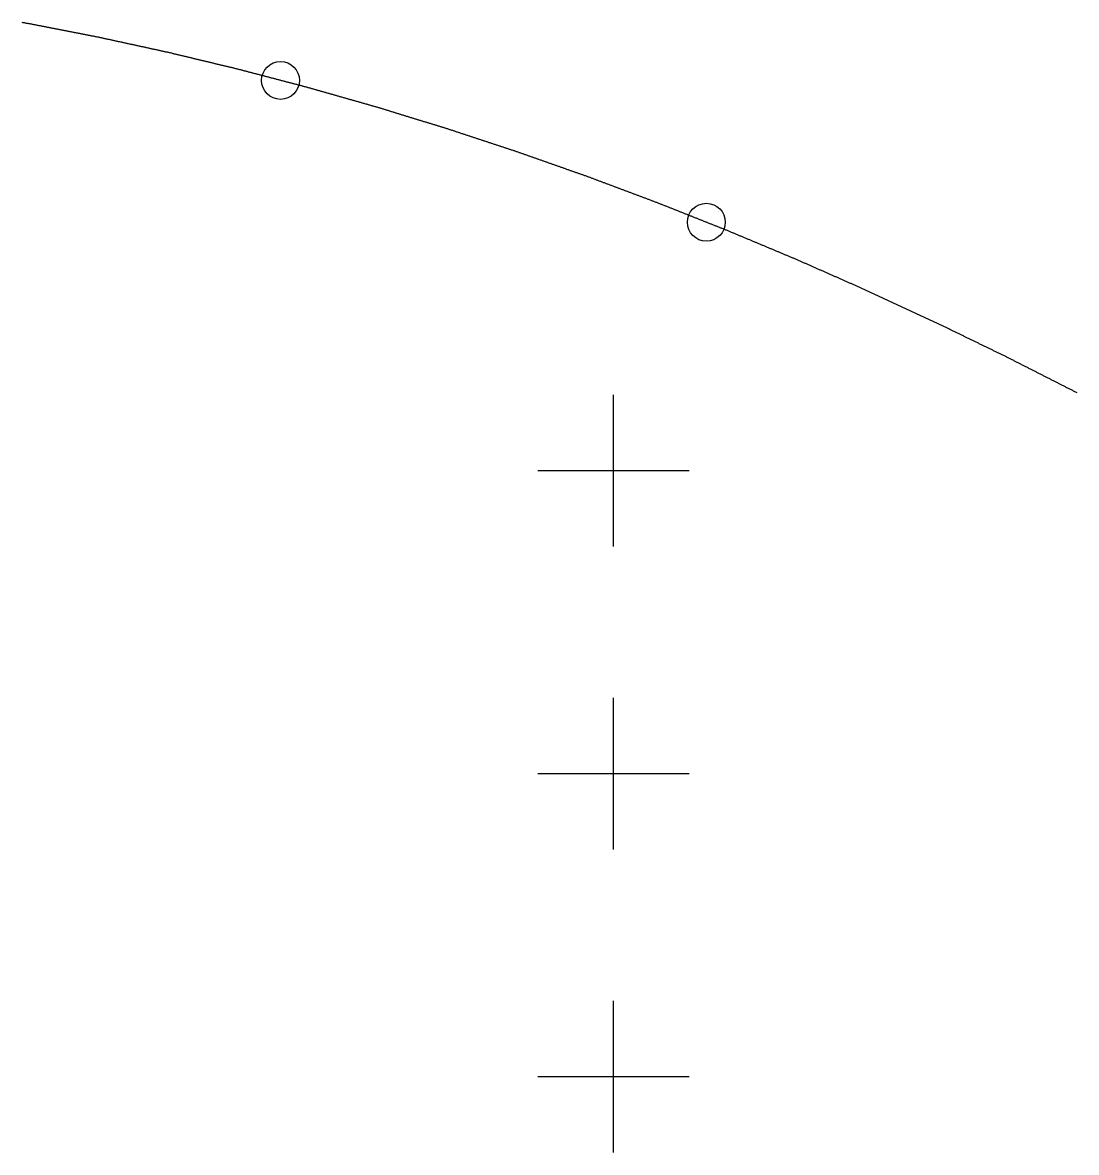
# Model space of a CAD drawing. Extents: x 2 to 292, y 1 to 254.
# Drawn here: x 160.77 to 174.69, y 16.54 to 31.46 of the extents above; entities that cross this region are included whole.
import ezdxf

# ---------------------------------------------------------------- set-up
doc = ezdxf.new("R2010")
doc.units = 0
doc.header["$PDMODE"] = 2
doc.header["$PDSIZE"] = 1
doc.layers.get('0').update_dxf_attribs({"linetype": 'CONTINUOUS'})
doc.layers.add('DRILLING', color=3, linetype='CONTINUOUS')
doc.layers.add('RIB_INDICATION', color=1, linetype='CONTINUOUS')

# ---------------------------------------------------------------- blocks, each defined once
blk = doc.blocks.new('*U107')
at = {"layer": 'DRILLING'}
blk.add_point((0, 0), dxfattribs=at)
blk = doc.blocks.new('*U108')
at = {"layer": 'DRILLING', "color": 0, "linetype": 'BYBLOCK'}
for p in [(0, 0), (4, 0), (8, 0)]:
    blk.add_blockref('*U107', p, dxfattribs=at)

msp = doc.modelspace()

# ---------------------------------------------------------------- linework, layer by layer
msp.add_polyline3d([(174.698, 26.568, 0), (174.688, 26.573, 0), (174.679, 26.5781, 0), (174.669, 26.5829, 0), (174.66, 26.5878, 0), (174.65, 26.5926, 0), (174.641, 26.5974, 0), (174.631, 26.6023, 0), (174.622, 26.6071, 0), (174.612, 26.6119, 0), (174.603, 26.6167, 0), (174.593, 26.6216, 0), (174.583, 26.6264, 0), (174.574, 26.6312, 0), (174.564, 26.6361, 0), (174.555, 26.6409, 0), (174.545, 26.6457, 0), (174.536, 26.6505, 0), (174.526, 26.6554, 0), (174.517, 26.6602, 0), (174.507, 26.665, 0), (174.498, 26.6699, 0), (174.488, 26.6747, 0), (174.479, 26.6795, 0), (174.469, 26.6844, 0), (174.46, 26.6892, 0), (174.45, 26.694, 0), (174.441, 26.6988, 0), (174.431, 26.7037, 0), (174.422, 26.7085, 0), (174.412, 26.7133, 0), (174.403, 26.7182, 0), (174.393, 26.723, 0), (174.384, 26.7278, 0), (174.374, 26.7327, 0), (174.365, 26.7375, 0), (174.355, 26.7423, 0), (174.346, 26.7471, 0), (174.336, 26.752, 0), (174.327, 26.7568, 0), (174.317, 26.7616, 0), (174.308, 26.7665, 0), (174.298, 26.7713, 0), (174.289, 26.7761, 0), (174.279, 26.781, 0), (174.27, 26.7858, 0), (174.26, 26.7906, 0), (174.251, 26.7954, 0), (174.241, 26.8003, 0), (174.232, 26.8051, 0), (174.222, 26.8099, 0), (174.213, 26.8148, 0), (174.203, 26.8196, 0), (174.194, 26.8244, 0), (174.184, 26.8292, 0), (174.175, 26.8341, 0), (174.165, 26.8389, 0), (174.156, 26.8437, 0), (174.146, 26.8486, 0), (174.137, 26.8534, 0), (174.127, 26.8582, 0), (174.118, 26.8631, 0), (174.108, 26.8679, 0), (174.099, 26.8727, 0), (174.089, 26.8775, 0), (174.08, 26.8824, 0), (174.07, 26.8872, 0), (174.061, 26.892, 0), (174.051, 26.8969, 0), (174.041, 26.9017, 0), (174.032, 26.9065, 0), (174.022, 26.9114, 0), (174.013, 26.9162, 0), (174.003, 26.921, 0), (173.994, 26.9258, 0), (173.984, 26.9307, 0), (173.975, 26.9355, 0), (173.965, 26.9403, 0), (173.956, 26.9452, 0), (173.946, 26.95, 0), (173.937, 26.9548, 0), (173.927, 26.9596, 0), (173.918, 26.9645, 0), (173.908, 26.9693, 0), (173.899, 26.9741, 0), (173.889, 26.979, 0), (173.88, 26.9838, 0), (173.87, 26.9886, 0), (173.861, 26.9935, 0), (173.851, 26.9983, 0), (173.842, 27.0031, 0), (173.832, 27.0079, 0), (173.823, 27.0128, 0), (173.813, 27.0176, 0), (173.804, 27.0224, 0), (173.794, 27.0273, 0), (173.785, 27.0321, 0), (173.775, 27.0369, 0), (173.766, 27.0418, 0), (173.756, 27.0466, 0), (173.747, 27.0512, 0), (173.737, 27.0558, 0), (173.728, 27.0605, 0), (173.718, 27.0651, 0), (173.709, 27.0697, 0), (173.699, 27.0743, 0), (173.69, 27.0789, 0), (173.68, 27.0835, 0), (173.671, 27.0882, 0), (173.661, 27.0928, 0), (173.652, 27.0974, 0), (173.642, 27.102, 0), (173.633, 27.1066, 0), (173.623, 27.1112, 0), (173.614, 27.1159, 0), (173.604, 27.1205, 0), (173.595, 27.1251, 0), (173.585, 27.1297, 0), (173.576, 27.1343, 0), (173.566, 27.1389, 0), (173.557, 27.1436, 0), (173.547, 27.1482, 0), (173.538, 27.1528, 0), (173.528, 27.1574, 0), (173.519, 27.162, 0), (173.509, 27.1666, 0), (173.5, 27.1713, 0), (173.49, 27.1759, 0), (173.481, 27.1805, 0), (173.471, 27.1851, 0), (173.461, 27.1897, 0), (173.452, 27.1944, 0), (173.442, 27.199, 0), (173.433, 27.2036, 0), (173.423, 27.2082, 0), (173.414, 27.2128, 0), (173.404, 27.2174, 0), (173.395, 27.2221, 0), (173.385, 27.2267, 0), (173.376, 27.2313, 0), (173.366, 27.2359, 0), (173.357, 27.2405, 0), (173.347, 27.2451, 0), (173.338, 27.2498, 0), (173.328, 27.2544, 0), (173.319, 27.259, 0), (173.309, 27.2636, 0), (173.3, 27.2682, 0), (173.29, 27.2728, 0), (173.281, 27.2775, 0), (173.271, 27.2821, 0), (173.262, 27.2867, 0), (173.252, 27.2913, 0), (173.243, 27.2959, 0), (173.233, 27.3005, 0), (173.224, 27.3052, 0), (173.214, 27.3098, 0), (173.205, 27.3144, 0), (173.195, 27.319, 0), (173.186, 27.3236, 0), (173.176, 27.3282, 0), (173.167, 27.3329, 0), (173.157, 27.3375, 0), (173.148, 27.3421, 0), (173.138, 27.3467, 0), (173.129, 27.3513, 0), (173.119, 27.3559, 0), (173.11, 27.3606, 0), (173.1, 27.3652, 0), (173.091, 27.3698, 0), (173.081, 27.3744, 0), (173.072, 27.379, 0), (173.062, 27.3836, 0), (173.053, 27.3883, 0), (173.043, 27.3929, 0), (173.034, 27.3975, 0), (173.024, 27.4021, 0), (173.015, 27.4067, 0), (173.005, 27.4113, 0), (172.996, 27.416, 0), (172.986, 27.4206, 0), (172.977, 27.4252, 0), (172.967, 27.4298, 0), (172.958, 27.4344, 0), (172.948, 27.439, 0), (172.939, 27.4437, 0), (172.929, 27.4483, 0), (172.92, 27.4529, 0), (172.91, 27.4575, 0), (172.901, 27.4621, 0), (172.891, 27.4667, 0), (172.882, 27.4714, 0), (172.872, 27.476, 0), (172.863, 27.4806, 0), (172.853, 27.4852, 0), (172.844, 27.4898, 0), (172.834, 27.4945, 0), (172.825, 27.4989, 0), (172.815, 27.5033, 0), (172.805, 27.5077, 0), (172.796, 27.5121, 0), (172.786, 27.5165, 0), (172.777, 27.5209, 0), (172.767, 27.5253, 0), (172.758, 27.5297, 0), (172.748, 27.5341, 0), (172.739, 27.5385, 0), (172.729, 27.5429, 0), (172.72, 27.5473, 0), (172.71, 27.5517, 0), (172.701, 27.5561, 0), (172.691, 27.5605, 0), (172.682, 27.565, 0), (172.672, 27.5694, 0), (172.663, 27.5738, 0), (172.653, 27.5782, 0), (172.644, 27.5826, 0), (172.634, 27.587, 0), (172.625, 27.5914, 0), (172.615, 27.5958, 0), (172.606, 27.6002, 0), (172.596, 27.6046, 0), (172.587, 27.609, 0), (172.577, 27.6134, 0), (172.568, 27.6178, 0), (172.558, 27.6222, 0), (172.549, 27.6266, 0), (172.539, 27.631, 0), (172.53, 27.6354, 0), (172.52, 27.6398, 0), (172.511, 27.6442, 0), (172.501, 27.6486, 0), (172.492, 27.653, 0), (172.482, 27.6574, 0), (172.473, 27.6618, 0), (172.463, 27.6662, 0), (172.454, 27.6707, 0), (172.444, 27.6751, 0), (172.435, 27.6795, 0), (172.425, 27.6839, 0), (172.416, 27.6883, 0), (172.406, 27.6927, 0), (172.397, 27.6971, 0), (172.387, 27.7015, 0), (172.378, 27.7059, 0), (172.368, 27.7103, 0), (172.359, 27.7147, 0), (172.349, 27.7191, 0), (172.34, 27.7235, 0), (172.33, 27.7279, 0), (172.321, 27.7323, 0), (172.311, 27.7367, 0), (172.302, 27.7411, 0), (172.292, 27.7455, 0), (172.283, 27.7499, 0), (172.273, 27.7543, 0), (172.264, 27.7587, 0), (172.254, 27.7631, 0), (172.245, 27.7675, 0), (172.235, 27.7719, 0), (172.226, 27.7764, 0), (172.216, 27.7808, 0), (172.207, 27.7852, 0), (172.197, 27.7896, 0), (172.188, 27.794, 0), (172.178, 27.7984, 0), (172.169, 27.8028, 0), (172.159, 27.8072, 0), (172.15, 27.8116, 0), (172.14, 27.816, 0), (172.131, 27.8204, 0), (172.121, 27.8248, 0), (172.112, 27.8292, 0), (172.102, 27.8336, 0), (172.093, 27.838, 0), (172.083, 27.8424, 0), (172.074, 27.8468, 0), (172.064, 27.8512, 0), (172.055, 27.8556, 0), (172.045, 27.86, 0), (172.036, 27.8644, 0), (172.026, 27.8688, 0), (172.017, 27.8732, 0), (172.007, 27.8776, 0), (171.998, 27.8821, 0), (171.988, 27.8865, 0), (171.979, 27.8909, 0), (171.969, 27.8953, 0), (171.96, 27.8997, 0), (171.95, 27.9041, 0), (171.941, 27.9085, 0), (171.931, 27.9129, 0), (171.921, 27.9173, 0), (171.912, 27.9217, 0), (171.902, 27.9259, 0), (171.893, 27.9301, 0), (171.883, 27.9343, 0), (171.874, 27.9385, 0), (171.864, 27.9427, 0), (171.855, 27.9469, 0), (171.845, 27.9511, 0), (171.836, 27.9553, 0), (171.826, 27.9595, 0), (171.817, 27.9637, 0), (171.807, 27.9678, 0), (171.798, 27.972, 0), (171.788, 27.9762, 0), (171.779, 27.9804, 0), (171.769, 27.9846, 0), (171.76, 27.9888, 0), (171.75, 27.993, 0), (171.741, 27.9972, 0), (171.731, 28.0014, 0), (171.722, 28.0056, 0), (171.712, 28.0098, 0), (171.703, 28.0139, 0), (171.693, 28.0181, 0), (171.684, 28.0223, 0), (171.674, 28.0265, 0), (171.665, 28.0307, 0), (171.655, 28.0349, 0), (171.646, 28.0391, 0), (171.636, 28.0433, 0), (171.627, 28.0475, 0), (171.617, 28.0517, 0), (171.608, 28.0559, 0), (171.598, 28.0601, 0), (171.589, 28.0642, 0), (171.579, 28.0684, 0), (171.57, 28.0726, 0), (171.56, 28.0768, 0), (171.551, 28.081, 0), (171.541, 28.0852, 0), (171.532, 28.0894, 0), (171.522, 28.0936, 0), (171.513, 28.0978, 0), (171.503, 28.102, 0), (171.494, 28.1062, 0), (171.484, 28.1103, 0), (171.475, 28.1145, 0), (171.465, 28.1187, 0), (171.456, 28.1229, 0), (171.446, 28.1271, 0), (171.437, 28.1313, 0), (171.427, 28.1355, 0), (171.418, 28.1397, 0), (171.408, 28.1439, 0), (171.399, 28.1481, 0), (171.389, 28.1523, 0), (171.38, 28.1565, 0), (171.37, 28.1606, 0), (171.361, 28.1648, 0), (171.351, 28.169, 0), (171.342, 28.1732, 0), (171.332, 28.1774, 0), (171.323, 28.1816, 0), (171.313, 28.1858, 0), (171.304, 28.19, 0), (171.294, 28.1942, 0), (171.285, 28.1984, 0), (171.275, 28.2026, 0), (171.266, 28.2068, 0), (171.256, 28.2109, 0), (171.247, 28.2151, 0), (171.237, 28.2193, 0), (171.228, 28.2235, 0), (171.218, 28.2277, 0), (171.209, 28.2319, 0), (171.199, 28.2361, 0), (171.19, 28.2403, 0), (171.18, 28.2445, 0), (171.171, 28.2487, 0), (171.161, 28.2529, 0), (171.152, 28.257, 0), (171.142, 28.2612, 0), (171.133, 28.2654, 0), (171.123, 28.2696, 0), (171.114, 28.2738, 0), (171.104, 28.278, 0), (171.095, 28.2822, 0), (171.085, 28.2864, 0), (171.076, 28.2906, 0), (171.066, 28.2948, 0), (171.057, 28.299, 0), (171.047, 28.3032, 0), (171.038, 28.3073, 0), (171.028, 28.3115, 0), (171.019, 28.3157, 0), (171.009, 28.3199, 0), (171, 28.3241, 0), (170.99, 28.3283, 0), (170.981, 28.3323, 0), (170.971, 28.3363, 0), (170.962, 28.3403, 0), (170.952, 28.3443, 0), (170.943, 28.3483, 0), (170.933, 28.3522, 0), (170.924, 28.3562, 0), (170.914, 28.3602, 0), (170.905, 28.3642, 0), (170.895, 28.3681, 0), (170.886, 28.3721, 0), (170.876, 28.3761, 0), (170.867, 28.3801, 0), (170.857, 28.3841, 0), (170.848, 28.388, 0), (170.838, 28.392, 0), (170.829, 28.396, 0), (170.819, 28.4, 0), (170.81, 28.404, 0), (170.8, 28.4079, 0), (170.791, 28.4119, 0), (170.781, 28.4159, 0), (170.772, 28.4199, 0), (170.762, 28.4238, 0), (170.753, 28.4278, 0), (170.743, 28.4318, 0), (170.734, 28.4358, 0), (170.724, 28.4398, 0), (170.715, 28.4437, 0), (170.705, 28.4477, 0), (170.696, 28.4517, 0), (170.686, 28.4557, 0), (170.677, 28.4597, 0), (170.667, 28.4636, 0), (170.658, 28.4676, 0), (170.648, 28.4716, 0), (170.639, 28.4756, 0), (170.629, 28.4795, 0), (170.62, 28.4835, 0), (170.61, 28.4875, 0), (170.601, 28.4915, 0), (170.591, 28.4955, 0), (170.582, 28.4994, 0), (170.572, 28.5034, 0), (170.563, 28.5074, 0), (170.553, 28.5114, 0), (170.544, 28.5154, 0), (170.534, 28.5193, 0), (170.525, 28.5233, 0), (170.515, 28.5273, 0), (170.506, 28.5313, 0), (170.496, 28.5352, 0), (170.487, 28.5392, 0), (170.477, 28.5432, 0), (170.468, 28.5472, 0), (170.458, 28.5512, 0), (170.449, 28.5551, 0), (170.439, 28.5591, 0), (170.43, 28.5631, 0), (170.42, 28.5671, 0), (170.411, 28.5711, 0), (170.401, 28.575, 0), (170.392, 28.579, 0), (170.382, 28.583, 0), (170.373, 28.587, 0), (170.363, 28.5909, 0), (170.354, 28.5949, 0), (170.344, 28.5989, 0), (170.335, 28.6029, 0), (170.325, 28.6069, 0), (170.316, 28.6108, 0), (170.306, 28.6148, 0), (170.297, 28.6188, 0), (170.287, 28.6228, 0), (170.278, 28.6268, 0), (170.268, 28.6307, 0), (170.258, 28.6347, 0), (170.249, 28.6387, 0), (170.239, 28.6427, 0), (170.23, 28.6466, 0), (170.22, 28.6506, 0), (170.211, 28.6546, 0), (170.201, 28.6586, 0), (170.192, 28.6626, 0), (170.182, 28.6665, 0), (170.173, 28.6705, 0), (170.163, 28.6745, 0), (170.154, 28.6785, 0), (170.144, 28.6825, 0), (170.135, 28.6864, 0), (170.125, 28.6904, 0), (170.116, 28.6944, 0), (170.106, 28.6984, 0), (170.097, 28.7023, 0), (170.087, 28.7063, 0), (170.078, 28.7103, 0), (170.068, 28.7143, 0), (170.059, 28.7181, 0), (170.049, 28.7219, 0), (170.04, 28.7256, 0), (170.03, 28.7294, 0), (170.021, 28.7332, 0), (170.011, 28.7369, 0), (170.002, 28.7407, 0), (169.992, 28.7445, 0), (169.983, 28.7482, 0), (169.973, 28.752, 0), (169.964, 28.7558, 0), (169.954, 28.7595, 0), (169.945, 28.7633, 0), (169.935, 28.7671, 0), (169.926, 28.7708, 0), (169.916, 28.7746, 0), (169.907, 28.7784, 0), (169.897, 28.7821, 0), (169.888, 28.7859, 0), (169.878, 28.7897, 0), (169.869, 28.7934, 0), (169.859, 28.7972, 0), (169.85, 28.801, 0), (169.84, 28.8047, 0), (169.831, 28.8085, 0), (169.821, 28.8123, 0), (169.812, 28.816, 0), (169.802, 28.8198, 0), (169.793, 28.8236, 0), (169.783, 28.8273, 0), (169.774, 28.8311, 0), (169.764, 28.8349, 0), (169.755, 28.8386, 0), (169.745, 28.8424, 0), (169.736, 28.8462, 0), (169.726, 28.8499, 0), (169.717, 28.8537, 0), (169.707, 28.8575, 0), (169.698, 28.8612, 0), (169.688, 28.865, 0), (169.679, 28.8688, 0), (169.669, 28.8725, 0), (169.66, 28.8763, 0), (169.65, 28.88, 0), (169.641, 28.8838, 0), (169.631, 28.8876, 0), (169.622, 28.8913, 0), (169.612, 28.8951, 0), (169.603, 28.8989, 0), (169.593, 28.9026, 0), (169.584, 28.9064, 0), (169.574, 28.9102, 0), (169.565, 28.9139, 0), (169.555, 28.9177, 0), (169.546, 28.9215, 0), (169.536, 28.9252, 0), (169.527, 28.929, 0), (169.517, 28.9328, 0), (169.508, 28.9365, 0), (169.498, 28.9403, 0), (169.489, 28.9441, 0), (169.479, 28.9478, 0), (169.47, 28.9516, 0), (169.46, 28.9554, 0), (169.451, 28.9591, 0), (169.441, 28.9629, 0), (169.432, 28.9667, 0), (169.422, 28.9704, 0), (169.413, 28.9742, 0), (169.403, 28.978, 0), (169.394, 28.9817, 0), (169.384, 28.9855, 0), (169.375, 28.9893, 0), (169.365, 28.993, 0), (169.356, 28.9968, 0), (169.346, 29.0006, 0), (169.337, 29.0043, 0), (169.327, 29.0081, 0), (169.318, 29.0119, 0), (169.308, 29.0156, 0), (169.299, 29.0194, 0), (169.289, 29.0232, 0), (169.28, 29.0269, 0), (169.27, 29.0307, 0), (169.261, 29.0344, 0), (169.251, 29.0382, 0), (169.242, 29.042, 0), (169.232, 29.0457, 0), (169.223, 29.0495, 0), (169.213, 29.0533, 0), (169.204, 29.057, 0), (169.194, 29.0608, 0), (169.185, 29.0646, 0), (169.175, 29.0683, 0), (169.166, 29.0721, 0), (169.156, 29.0759, 0), (169.147, 29.0796, 0), (169.137, 29.0833, 0), (169.128, 29.0868, 0), (169.118, 29.0904, 0), (169.109, 29.0939, 0), (169.099, 29.0975, 0), (169.09, 29.101, 0), (169.08, 29.1046, 0), (169.071, 29.1081, 0), (169.061, 29.1117, 0), (169.052, 29.1152, 0), (169.042, 29.1188, 0), (169.033, 29.1224, 0), (169.023, 29.1259, 0), (169.014, 29.1295, 0), (169.004, 29.133, 0), (168.995, 29.1366, 0), (168.985, 29.1401, 0), (168.976, 29.1437, 0), (168.966, 29.1472, 0), (168.957, 29.1508, 0), (168.947, 29.1543, 0), (168.938, 29.1579, 0), (168.929, 29.1614, 0), (168.919, 29.165, 0), (168.91, 29.1685, 0), (168.9, 29.1721, 0), (168.891, 29.1757, 0), (168.881, 29.1792, 0), (168.872, 29.1828, 0), (168.862, 29.1863, 0), (168.853, 29.1899, 0), (168.843, 29.1934, 0), (168.834, 29.197, 0), (168.824, 29.2005, 0), (168.815, 29.2041, 0), (168.805, 29.2076, 0), (168.796, 29.2112, 0), (168.786, 29.2147, 0), (168.777, 29.2183, 0), (168.767, 29.2218, 0), (168.758, 29.2254, 0), (168.748, 29.2289, 0), (168.739, 29.2325, 0), (168.729, 29.2361, 0), (168.72, 29.2396, 0), (168.71, 29.2432, 0), (168.701, 29.2467, 0), (168.691, 29.2503, 0), (168.682, 29.2538, 0), (168.672, 29.2574, 0), (168.663, 29.2609, 0), (168.653, 29.2645, 0), (168.644, 29.268, 0), (168.634, 29.2716, 0), (168.625, 29.2751, 0), (168.615, 29.2787, 0), (168.606, 29.2822, 0), (168.596, 29.2858, 0), (168.587, 29.2893, 0), (168.577, 29.2929, 0), (168.568, 29.2965, 0), (168.558, 29.3, 0), (168.549, 29.3036, 0), (168.539, 29.3071, 0), (168.53, 29.3107, 0), (168.52, 29.3142, 0), (168.511, 29.3178, 0), (168.501, 29.3213, 0), (168.492, 29.3249, 0), (168.482, 29.3284, 0), (168.473, 29.332, 0), (168.463, 29.3355, 0), (168.454, 29.3391, 0), (168.444, 29.3426, 0), (168.435, 29.3462, 0), (168.425, 29.3498, 0), (168.416, 29.3533, 0), (168.406, 29.3569, 0), (168.397, 29.3604, 0), (168.387, 29.364, 0), (168.378, 29.3675, 0), (168.368, 29.3711, 0), (168.359, 29.3746, 0), (168.349, 29.3782, 0), (168.34, 29.3817, 0), (168.33, 29.3853, 0), (168.321, 29.3888, 0), (168.311, 29.3924, 0), (168.302, 29.3959, 0), (168.292, 29.3995, 0), (168.283, 29.403, 0), (168.273, 29.4066, 0), (168.264, 29.4102, 0), (168.254, 29.4137, 0), (168.245, 29.4173, 0), (168.235, 29.4208, 0), (168.226, 29.4244, 0), (168.216, 29.4278, 0), (168.207, 29.4311, 0), (168.197, 29.4345, 0), (168.188, 29.4378, 0), (168.178, 29.4412, 0), (168.169, 29.4445, 0), (168.159, 29.4478, 0), (168.15, 29.4512, 0), (168.14, 29.4545, 0), (168.131, 29.4579, 0), (168.121, 29.4612, 0), (168.112, 29.4645, 0), (168.102, 29.4679, 0), (168.093, 29.4712, 0), (168.083, 29.4746, 0), (168.074, 29.4779, 0), (168.064, 29.4812, 0), (168.055, 29.4846, 0), (168.045, 29.4879, 0), (168.036, 29.4913, 0), (168.026, 29.4946, 0), (168.017, 29.4979, 0), (168.007, 29.5013, 0), (167.998, 29.5046, 0), (167.988, 29.508, 0), (167.979, 29.5113, 0), (167.969, 29.5146, 0), (167.96, 29.518, 0), (167.95, 29.5213, 0), (167.941, 29.5247, 0), (167.931, 29.528, 0), (167.922, 29.5313, 0), (167.912, 29.5347, 0), (167.903, 29.538, 0), (167.893, 29.5414, 0), (167.884, 29.5447, 0), (167.874, 29.548, 0), (167.865, 29.5514, 0), (167.855, 29.5547, 0), (167.846, 29.5581, 0), (167.836, 29.5614, 0), (167.827, 29.5647, 0), (167.817, 29.5681, 0), (167.808, 29.5714, 0), (167.798, 29.5748, 0), (167.789, 29.5781, 0), (167.779, 29.5815, 0), (167.77, 29.5848, 0), (167.76, 29.5881, 0), (167.751, 29.5915, 0), (167.741, 29.5948, 0), (167.732, 29.5982, 0), (167.722, 29.6015, 0), (167.713, 29.6048, 0), (167.703, 29.6082, 0), (167.694, 29.6115, 0), (167.684, 29.6149, 0), (167.675, 29.6182, 0), (167.665, 29.6215, 0), (167.656, 29.6249, 0), (167.646, 29.6282, 0), (167.637, 29.6316, 0), (167.627, 29.6349, 0), (167.618, 29.6382, 0), (167.608, 29.6416, 0), (167.599, 29.6449, 0), (167.589, 29.6483, 0), (167.58, 29.6516, 0), (167.57, 29.6549, 0), (167.561, 29.6583, 0), (167.551, 29.6616, 0), (167.542, 29.665, 0), (167.532, 29.6683, 0), (167.523, 29.6716, 0), (167.513, 29.675, 0), (167.504, 29.6783, 0), (167.494, 29.6817, 0), (167.485, 29.685, 0), (167.475, 29.6883, 0), (167.466, 29.6917, 0), (167.456, 29.695, 0), (167.447, 29.6984, 0), (167.437, 29.7017, 0), (167.428, 29.705, 0), (167.418, 29.7084, 0), (167.409, 29.7117, 0), (167.399, 29.7151, 0), (167.39, 29.7184, 0), (167.38, 29.7217, 0), (167.371, 29.7251, 0), (167.361, 29.7284, 0), (167.352, 29.7318, 0), (167.342, 29.7351, 0), (167.333, 29.7384, 0), (167.323, 29.7418, 0), (167.314, 29.7451, 0), (167.304, 29.7485, 0), (167.295, 29.7517, 0), (167.285, 29.7548, 0), (167.276, 29.7579, 0), (167.267, 29.7611, 0), (167.257, 29.7642, 0), (167.248, 29.7673, 0), (167.238, 29.7705, 0), (167.229, 29.7736, 0), (167.219, 29.7767, 0), (167.21, 29.7798, 0), (167.2, 29.783, 0), (167.191, 29.7861, 0), (167.181, 29.7892, 0), (167.172, 29.7924, 0), (167.162, 29.7955, 0), (167.153, 29.7986, 0), (167.143, 29.8017, 0), (167.134, 29.8049, 0), (167.124, 29.808, 0), (167.115, 29.8111, 0), (167.105, 29.8142, 0), (167.096, 29.8174, 0), (167.086, 29.8205, 0), (167.077, 29.8236, 0), (167.067, 29.8268, 0), (167.058, 29.8299, 0), (167.048, 29.833, 0), (167.039, 29.8361, 0), (167.029, 29.8393, 0), (167.02, 29.8424, 0), (167.01, 29.8455, 0), (167.001, 29.8486, 0), (166.991, 29.8518, 0), (166.982, 29.8549, 0), (166.972, 29.858, 0), (166.963, 29.8612, 0), (166.953, 29.8643, 0), (166.944, 29.8674, 0), (166.934, 29.8705, 0), (166.925, 29.8737, 0), (166.915, 29.8768, 0), (166.906, 29.8799, 0), (166.896, 29.883, 0), (166.887, 29.8862, 0), (166.877, 29.8893, 0), (166.868, 29.8924, 0), (166.858, 29.8956, 0), (166.849, 29.8987, 0), (166.839, 29.9018, 0), (166.83, 29.9049, 0), (166.82, 29.9081, 0), (166.811, 29.9112, 0), (166.801, 29.9143, 0), (166.792, 29.9175, 0), (166.782, 29.9206, 0), (166.773, 29.9237, 0), (166.763, 29.9268, 0), (166.754, 29.93, 0), (166.744, 29.9331, 0), (166.735, 29.9362, 0), (166.725, 29.9393, 0), (166.716, 29.9425, 0), (166.706, 29.9456, 0), (166.697, 29.9487, 0), (166.687, 29.9519, 0), (166.678, 29.955, 0), (166.668, 29.9581, 0), (166.659, 29.9612, 0), (166.649, 29.9644, 0), (166.64, 29.9675, 0), (166.63, 29.9706, 0), (166.621, 29.9737, 0), (166.611, 29.9769, 0), (166.602, 29.98, 0), (166.592, 29.9831, 0), (166.583, 29.9863, 0), (166.573, 29.9894, 0), (166.564, 29.9925, 0), (166.554, 29.9956, 0), (166.545, 29.9988, 0), (166.535, 30.0019, 0), (166.526, 30.005, 0), (166.516, 30.0082, 0), (166.507, 30.0113, 0), (166.497, 30.0144, 0), (166.488, 30.0175, 0), (166.478, 30.0207, 0), (166.469, 30.0238, 0), (166.459, 30.0269, 0), (166.45, 30.03, 0), (166.44, 30.0332, 0), (166.431, 30.0363, 0), (166.421, 30.0394, 0), (166.412, 30.0426, 0), (166.402, 30.0457, 0), (166.393, 30.0488, 0), (166.384, 30.0519, 0), (166.374, 30.055, 0), (166.365, 30.0579, 0), (166.355, 30.0608, 0), (166.346, 30.0637, 0), (166.336, 30.0666, 0), (166.327, 30.0695, 0), (166.317, 30.0725, 0), (166.308, 30.0754, 0), (166.298, 30.0783, 0), (166.289, 30.0812, 0), (166.279, 30.0841, 0), (166.27, 30.087, 0), (166.26, 30.0899, 0), (166.251, 30.0929, 0), (166.241, 30.0958, 0), (166.232, 30.0987, 0), (166.222, 30.1016, 0), (166.213, 30.1045, 0), (166.203, 30.1074, 0), (166.194, 30.1103, 0), (166.184, 30.1133, 0), (166.175, 30.1162, 0), (166.165, 30.1191, 0), (166.156, 30.122, 0), (166.146, 30.1249, 0), (166.137, 30.1278, 0), (166.127, 30.1307, 0), (166.118, 30.1337, 0), (166.108, 30.1366, 0), (166.099, 30.1395, 0), (166.089, 30.1424, 0), (166.08, 30.1453, 0), (166.07, 30.1482, 0), (166.061, 30.1511, 0), (166.051, 30.1541, 0), (166.042, 30.157, 0), (166.032, 30.1599, 0), (166.023, 30.1628, 0), (166.013, 30.1657, 0), (166.004, 30.1686, 0), (165.994, 30.1716, 0), (165.985, 30.1745, 0), (165.975, 30.1774, 0), (165.966, 30.1803, 0), (165.956, 30.1832, 0), (165.947, 30.1861, 0), (165.937, 30.189, 0), (165.928, 30.192, 0), (165.918, 30.1949, 0), (165.909, 30.1978, 0), (165.899, 30.2007, 0), (165.89, 30.2036, 0), (165.88, 30.2065, 0), (165.871, 30.2094, 0), (165.861, 30.2124, 0), (165.852, 30.2153, 0), (165.842, 30.2182, 0), (165.833, 30.2211, 0), (165.823, 30.224, 0), (165.814, 30.2269, 0), (165.804, 30.2298, 0), (165.795, 30.2328, 0), (165.785, 30.2357, 0), (165.776, 30.2386, 0), (165.766, 30.2415, 0), (165.757, 30.2444, 0), (165.747, 30.2473, 0), (165.738, 30.2503, 0), (165.728, 30.2532, 0), (165.719, 30.2561, 0), (165.71, 30.259, 0), (165.7, 30.2619, 0), (165.691, 30.2648, 0), (165.681, 30.2677, 0), (165.672, 30.2707, 0), (165.662, 30.2736, 0), (165.653, 30.2765, 0), (165.643, 30.2794, 0), (165.634, 30.2823, 0), (165.624, 30.2852, 0), (165.615, 30.2881, 0), (165.605, 30.2911, 0), (165.596, 30.294, 0), (165.586, 30.2969, 0), (165.577, 30.2998, 0), (165.567, 30.3027, 0), (165.558, 30.3056, 0), (165.548, 30.3085, 0), (165.539, 30.3115, 0), (165.529, 30.3144, 0), (165.52, 30.3173, 0), (165.51, 30.3202, 0), (165.501, 30.3231, 0), (165.491, 30.326, 0), (165.482, 30.329, 0), (165.472, 30.3319, 0), (165.463, 30.3348, 0), (165.453, 30.3376, 0), (165.444, 30.3403, 0), (165.434, 30.343, 0), (165.425, 30.3457, 0), (165.415, 30.3484, 0), (165.406, 30.3511, 0), (165.396, 30.3538, 0), (165.387, 30.3565, 0), (165.377, 30.3592, 0), (165.368, 30.3619, 0), (165.358, 30.3646, 0), (165.349, 30.3673, 0), (165.339, 30.37, 0), (165.33, 30.3727, 0), (165.32, 30.3754, 0), (165.311, 30.3781, 0), (165.301, 30.3808, 0), (165.292, 30.3835, 0), (165.282, 30.3862, 0), (165.273, 30.3889, 0), (165.263, 30.3916, 0), (165.254, 30.3943, 0), (165.244, 30.397, 0), (165.235, 30.3997, 0), (165.225, 30.4025, 0), (165.216, 30.4052, 0), (165.206, 30.4079, 0), (165.197, 30.4106, 0), (165.187, 30.4133, 0), (165.178, 30.416, 0), (165.168, 30.4187, 0), (165.159, 30.4214, 0), (165.149, 30.4241, 0), (165.14, 30.4268, 0), (165.131, 30.4295, 0), (165.121, 30.4322, 0), (165.112, 30.4349, 0), (165.102, 30.4376, 0), (165.093, 30.4403, 0), (165.083, 30.443, 0), (165.074, 30.4457, 0), (165.064, 30.4484, 0), (165.055, 30.4511, 0), (165.045, 30.4538, 0), (165.036, 30.4565, 0), (165.026, 30.4592, 0), (165.017, 30.4619, 0), (165.007, 30.4646, 0), (164.998, 30.4673, 0), (164.988, 30.47, 0), (164.979, 30.4727, 0), (164.969, 30.4754, 0), (164.96, 30.4781, 0), (164.95, 30.4808, 0), (164.941, 30.4835, 0), (164.931, 30.4862, 0), (164.922, 30.4889, 0), (164.912, 30.4916, 0), (164.903, 30.4943, 0), (164.893, 30.497, 0), (164.884, 30.4997, 0), (164.874, 30.5024, 0), (164.865, 30.5051, 0), (164.855, 30.5078, 0), (164.846, 30.5105, 0), (164.836, 30.5132, 0), (164.827, 30.5159, 0), (164.817, 30.5186, 0), (164.808, 30.5213, 0), (164.798, 30.524, 0), (164.789, 30.5267, 0), (164.779, 30.5294, 0), (164.77, 30.5321, 0), (164.76, 30.5348, 0), (164.751, 30.5376, 0), (164.741, 30.5403, 0), (164.732, 30.543, 0), (164.722, 30.5457, 0), (164.713, 30.5484, 0), (164.703, 30.5511, 0), (164.694, 30.5538, 0), (164.684, 30.5565, 0), (164.675, 30.5592, 0), (164.665, 30.5619, 0), (164.656, 30.5646, 0), (164.646, 30.5673, 0), (164.637, 30.57, 0), (164.627, 30.5727, 0), (164.618, 30.5754, 0), (164.609, 30.5781, 0), (164.599, 30.5808, 0), (164.59, 30.5835, 0), (164.58, 30.5862, 0), (164.571, 30.5889, 0), (164.561, 30.5916, 0), (164.552, 30.5943, 0), (164.542, 30.597, 0), (164.533, 30.5996, 0), (164.523, 30.6021, 0), (164.514, 30.6046, 0), (164.504, 30.6071, 0), (164.495, 30.6096, 0), (164.485, 30.6121, 0), (164.476, 30.6146, 0), (164.466, 30.617, 0), (164.457, 30.6195, 0), (164.447, 30.622, 0), (164.438, 30.6245, 0), (164.428, 30.627, 0), (164.419, 30.6295, 0), (164.409, 30.632, 0), (164.4, 30.6345, 0), (164.39, 30.637, 0), (164.381, 30.6394, 0), (164.371, 30.6419, 0), (164.362, 30.6444, 0), (164.352, 30.6469, 0), (164.343, 30.6494, 0), (164.333, 30.6519, 0), (164.324, 30.6544, 0), (164.314, 30.6569, 0), (164.305, 30.6594, 0), (164.295, 30.6618, 0), (164.286, 30.6643, 0), (164.276, 30.6668, 0), (164.267, 30.6693, 0), (164.257, 30.6718, 0), (164.248, 30.6743, 0), (164.238, 30.6768, 0), (164.229, 30.6793, 0), (164.219, 30.6818, 0), (164.21, 30.6842, 0), (164.2, 30.6867, 0), (164.191, 30.6892, 0), (164.181, 30.6917, 0), (164.172, 30.6942, 0), (164.162, 30.6967, 0), (164.153, 30.6992, 0), (164.144, 30.7017, 0), (164.134, 30.7042, 0), (164.125, 30.7067, 0), (164.115, 30.7091, 0), (164.106, 30.7116, 0), (164.096, 30.7141, 0), (164.087, 30.7166, 0), (164.077, 30.7191, 0), (164.068, 30.7216, 0), (164.058, 30.7241, 0), (164.049, 30.7266, 0), (164.039, 30.7291, 0), (164.03, 30.7315, 0), (164.02, 30.734, 0), (164.011, 30.7365, 0), (164.001, 30.739, 0), (163.992, 30.7415, 0), (163.982, 30.744, 0), (163.973, 30.7465, 0), (163.963, 30.749, 0), (163.954, 30.7515, 0), (163.944, 30.7539, 0), (163.935, 30.7564, 0), (163.925, 30.7589, 0), (163.916, 30.7614, 0), (163.906, 30.7639, 0), (163.897, 30.7664, 0), (163.887, 30.7689, 0), (163.878, 30.7714, 0), (163.868, 30.7739, 0), (163.859, 30.7764, 0), (163.849, 30.7788, 0), (163.84, 30.7813, 0), (163.83, 30.7838, 0), (163.821, 30.7863, 0), (163.811, 30.7888, 0), (163.802, 30.7913, 0), (163.792, 30.7938, 0), (163.783, 30.7963, 0), (163.773, 30.7988, 0), (163.764, 30.8012, 0), (163.754, 30.8037, 0), (163.745, 30.8062, 0), (163.735, 30.8087, 0), (163.726, 30.8112, 0), (163.717, 30.8137, 0), (163.707, 30.8162, 0), (163.698, 30.8187, 0), (163.688, 30.8212, 0), (163.679, 30.8236, 0), (163.669, 30.8261, 0), (163.66, 30.8286, 0), (163.65, 30.8311, 0), (163.641, 30.8336, 0), (163.631, 30.8361, 0), (163.622, 30.8386, 0), (163.612, 30.841, 0), (163.603, 30.8433, 0), (163.593, 30.8456, 0), (163.584, 30.8478, 0), (163.574, 30.8501, 0), (163.565, 30.8524, 0), (163.555, 30.8547, 0), (163.546, 30.8569, 0), (163.536, 30.8592, 0), (163.527, 30.8615, 0), (163.517, 30.8638, 0), (163.508, 30.866, 0), (163.498, 30.8683, 0), (163.489, 30.8706, 0), (163.479, 30.8729, 0), (163.47, 30.8751, 0), (163.46, 30.8774, 0), (163.451, 30.8797, 0), (163.441, 30.882, 0), (163.432, 30.8843, 0), (163.422, 30.8865, 0), (163.413, 30.8888, 0), (163.403, 30.8911, 0), (163.394, 30.8934, 0), (163.384, 30.8956, 0), (163.375, 30.8979, 0), (163.365, 30.9002, 0), (163.356, 30.9025, 0), (163.346, 30.9047, 0), (163.337, 30.907, 0), (163.328, 30.9093, 0), (163.318, 30.9116, 0), (163.309, 30.9138, 0), (163.299, 30.9161, 0), (163.29, 30.9184, 0), (163.28, 30.9207, 0), (163.271, 30.923, 0), (163.261, 30.9252, 0), (163.252, 30.9275, 0), (163.242, 30.9298, 0), (163.233, 30.9321, 0), (163.223, 30.9343, 0), (163.214, 30.9366, 0), (163.204, 30.9389, 0), (163.195, 30.9412, 0), (163.185, 30.9434, 0), (163.176, 30.9457, 0), (163.166, 30.948, 0), (163.157, 30.9503, 0), (163.147, 30.9525, 0), (163.138, 30.9548, 0), (163.128, 30.9571, 0), (163.119, 30.9594, 0), (163.109, 30.9617, 0), (163.1, 30.9639, 0), (163.09, 30.9662, 0), (163.081, 30.9685, 0), (163.071, 30.9708, 0), (163.062, 30.973, 0), (163.052, 30.9753, 0), (163.043, 30.9776, 0), (163.033, 30.9799, 0), (163.024, 30.9821, 0), (163.014, 30.9844, 0), (163.005, 30.9867, 0), (162.995, 30.989, 0), (162.986, 30.9912, 0), (162.976, 30.9935, 0), (162.967, 30.9958, 0), (162.957, 30.9981, 0), (162.948, 31.0004, 0), (162.939, 31.0026, 0), (162.929, 31.0049, 0), (162.92, 31.0072, 0), (162.91, 31.0095, 0), (162.901, 31.0117, 0), (162.891, 31.014, 0), (162.882, 31.0163, 0), (162.872, 31.0186, 0), (162.863, 31.0208, 0), (162.853, 31.0231, 0), (162.844, 31.0254, 0), (162.834, 31.0277, 0), (162.825, 31.0299, 0), (162.815, 31.0322, 0), (162.806, 31.0345, 0), (162.796, 31.0368, 0), (162.787, 31.0391, 0), (162.777, 31.0413, 0), (162.768, 31.0436, 0), (162.758, 31.0459, 0), (162.749, 31.0482, 0), (162.739, 31.0504, 0), (162.73, 31.0527, 0), (162.72, 31.055, 0), (162.711, 31.0573, 0), (162.701, 31.0595, 0), (162.692, 31.0618, 0), (162.682, 31.0638, 0), (162.673, 31.0659, 0), (162.663, 31.0679, 0), (162.654, 31.07, 0), (162.644, 31.0721, 0), (162.635, 31.0741, 0), (162.625, 31.0762, 0), (162.616, 31.0783, 0), (162.606, 31.0803, 0), (162.597, 31.0824, 0), (162.588, 31.0845, 0), (162.578, 31.0865, 0), (162.569, 31.0886, 0), (162.559, 31.0906, 0), (162.55, 31.0927, 0), (162.54, 31.0948, 0), (162.531, 31.0968, 0), (162.521, 31.0989, 0), (162.512, 31.101, 0), (162.502, 31.103, 0), (162.493, 31.1051, 0), (162.483, 31.1072, 0), (162.474, 31.1092, 0), (162.464, 31.1113, 0), (162.455, 31.1133, 0), (162.445, 31.1154, 0), (162.436, 31.1175, 0), (162.426, 31.1195, 0), (162.417, 31.1216, 0), (162.407, 31.1237, 0), (162.398, 31.1257, 0), (162.388, 31.1278, 0), (162.379, 31.1299, 0), (162.369, 31.1319, 0), (162.36, 31.134, 0), (162.35, 31.136, 0), (162.341, 31.1381, 0), (162.331, 31.1402, 0), (162.322, 31.1422, 0), (162.312, 31.1443, 0), (162.303, 31.1464, 0), (162.293, 31.1484, 0), (162.284, 31.1505, 0), (162.274, 31.1526, 0), (162.265, 31.1546, 0), (162.256, 31.1567, 0), (162.246, 31.1587, 0), (162.237, 31.1608, 0), (162.227, 31.1629, 0), (162.218, 31.1649, 0), (162.208, 31.167, 0), (162.199, 31.1691, 0), (162.189, 31.1711, 0), (162.18, 31.1732, 0), (162.17, 31.1753, 0), (162.161, 31.1773, 0), (162.151, 31.1794, 0), (162.142, 31.1815, 0), (162.132, 31.1835, 0), (162.123, 31.1856, 0), (162.113, 31.1876, 0), (162.104, 31.1897, 0), (162.094, 31.1918, 0), (162.085, 31.1938, 0), (162.075, 31.1959, 0), (162.066, 31.198, 0), (162.056, 31.2, 0), (162.047, 31.2021, 0), (162.037, 31.2042, 0), (162.028, 31.2062, 0), (162.018, 31.2083, 0), (162.009, 31.2103, 0), (161.999, 31.2124, 0), (161.99, 31.2145, 0), (161.98, 31.2165, 0), (161.971, 31.2186, 0), (161.961, 31.2207, 0), (161.952, 31.2227, 0), (161.942, 31.2248, 0), (161.933, 31.2269, 0), (161.924, 31.2289, 0), (161.914, 31.231, 0), (161.905, 31.233, 0), (161.895, 31.2351, 0), (161.886, 31.2372, 0), (161.876, 31.2392, 0), (161.867, 31.2413, 0), (161.857, 31.2434, 0), (161.848, 31.2454, 0), (161.838, 31.2475, 0), (161.829, 31.2496, 0), (161.819, 31.2516, 0), (161.81, 31.2537, 0), (161.8, 31.2557, 0), (161.791, 31.2578, 0), (161.781, 31.2599, 0), (161.772, 31.2619, 0), (161.762, 31.2637, 0), (161.753, 31.2656, 0), (161.743, 31.2674, 0), (161.734, 31.2693, 0), (161.724, 31.2711, 0), (161.715, 31.273, 0), (161.705, 31.2748, 0), (161.696, 31.2767, 0), (161.686, 31.2785, 0), (161.677, 31.2804, 0), (161.667, 31.2822, 0), (161.658, 31.2841, 0), (161.648, 31.2859, 0), (161.639, 31.2878, 0), (161.629, 31.2896, 0), (161.62, 31.2915, 0), (161.611, 31.2934, 0), (161.601, 31.2952, 0), (161.592, 31.2971, 0), (161.582, 31.2989, 0), (161.573, 31.3008, 0), (161.563, 31.3026, 0), (161.554, 31.3045, 0), (161.544, 31.3063, 0), (161.535, 31.3082, 0), (161.525, 31.31, 0), (161.516, 31.3119, 0), (161.506, 31.3137, 0), (161.497, 31.3156, 0), (161.487, 31.3174, 0), (161.478, 31.3193, 0), (161.468, 31.3211, 0), (161.459, 31.323, 0), (161.449, 31.3248, 0), (161.44, 31.3267, 0), (161.43, 31.3285, 0), (161.421, 31.3304, 0), (161.411, 31.3322, 0), (161.402, 31.3341, 0), (161.392, 31.3359, 0), (161.383, 31.3378, 0), (161.373, 31.3396, 0), (161.364, 31.3415, 0), (161.354, 31.3433, 0), (161.345, 31.3452, 0), (161.335, 31.347, 0), (161.326, 31.3489, 0), (161.317, 31.3507, 0), (161.307, 31.3526, 0), (161.298, 31.3544, 0), (161.288, 31.3563, 0), (161.279, 31.3581, 0), (161.269, 31.36, 0), (161.26, 31.3618, 0), (161.25, 31.3637, 0), (161.241, 31.3655, 0), (161.231, 31.3674, 0), (161.222, 31.3692, 0), (161.212, 31.3711, 0), (161.203, 31.3729, 0), (161.193, 31.3748, 0), (161.184, 31.3766, 0), (161.174, 31.3785, 0), (161.165, 31.3803, 0), (161.155, 31.3822, 0), (161.146, 31.384, 0), (161.136, 31.3859, 0), (161.127, 31.3877, 0), (161.117, 31.3896, 0), (161.108, 31.3914, 0), (161.098, 31.3933, 0), (161.089, 31.3952, 0), (161.079, 31.397, 0), (161.07, 31.3989, 0), (161.06, 31.4007, 0), (161.051, 31.4026, 0), (161.041, 31.4044, 0), (161.032, 31.4063, 0), (161.023, 31.4081, 0), (161.013, 31.41, 0), (161.004, 31.4118, 0), (160.994, 31.4137, 0), (160.985, 31.4155, 0), (160.975, 31.4174, 0), (160.966, 31.4192, 0), (160.956, 31.4211, 0), (160.947, 31.4229, 0), (160.937, 31.4248, 0), (160.928, 31.4266, 0), (160.918, 31.4285, 0), (160.909, 31.4303, 0), (160.899, 31.4322, 0), (160.89, 31.434, 0), (160.88, 31.4359, 0), (160.871, 31.4377, 0), (160.861, 31.4396, 0), (160.852, 31.4414, 0), (160.842, 31.443, 0), (160.833, 31.4447, 0), (160.823, 31.4463, 0), (160.814, 31.4479, 0), (160.804, 31.4496, 0), (160.795, 31.4512, 0), (160.785, 31.4529, 0), (160.776, 31.4545, 0), (160.766, 31.4561, 0)])
at = {"layer": 'RIB_INDICATION'}
for centre in [(164.1763, 30.69307), (169.8006, 28.82053)]:
    msp.add_circle(centre, 0.25, dxfattribs=at)

# ---------------------------------------------------------------- block references
at = {"layer": 'DRILLING', "xscale": -1, "rotation": 90}
msp.add_blockref('*U108', (168.57444, 25.54163), dxfattribs=at)

doc.saveas('drawing.dxf')
